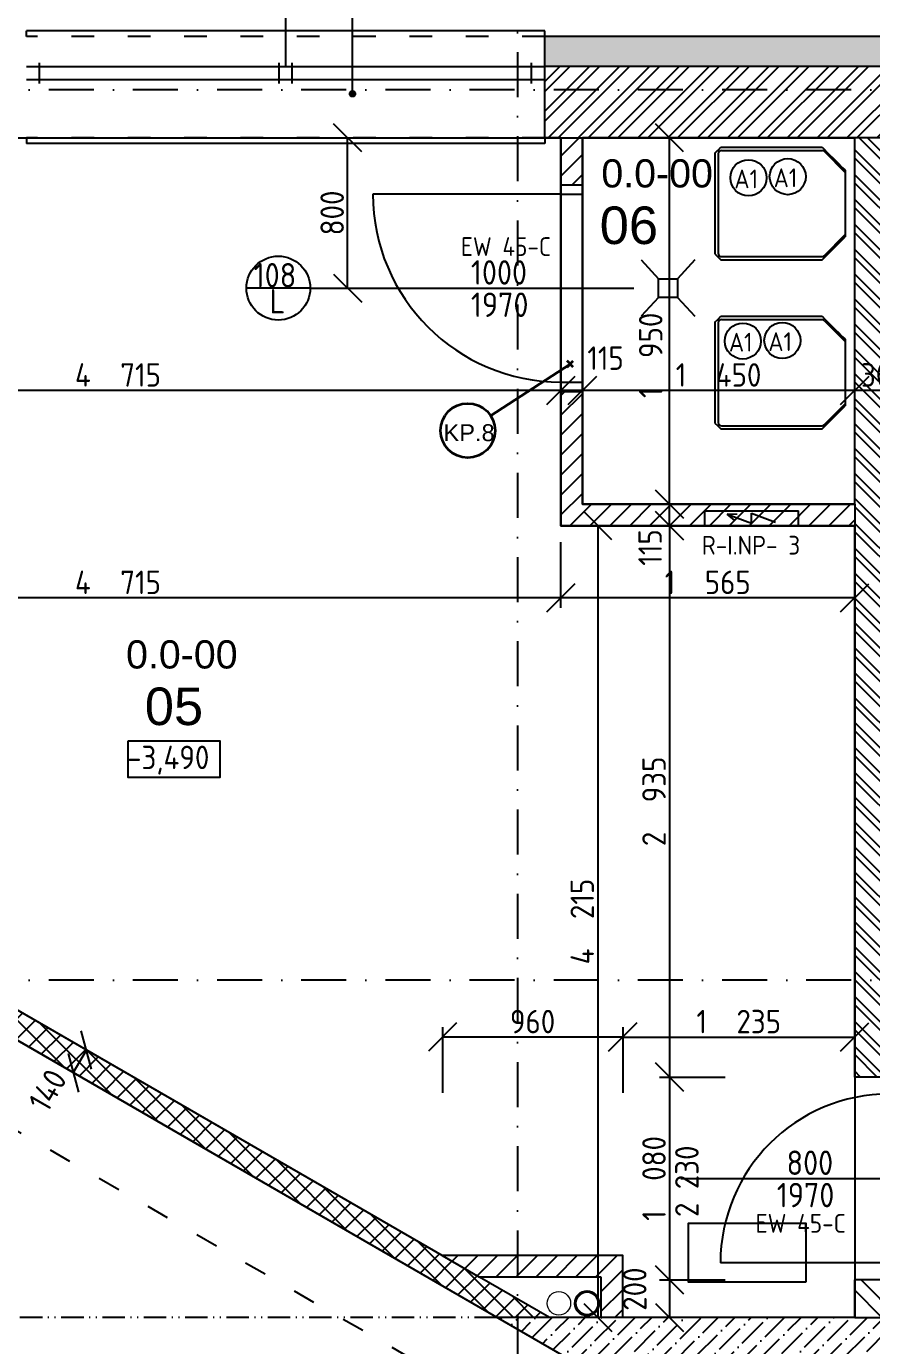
# Model space of a CAD drawing. Extents: x 4511820 to 5180432, y -1526536 to -944957.
# Drawn here: x 5098182 to 5102682, y -1379368 to -1372345 of the extents above; entities that cross this region are included whole.
import ezdxf

# ---------------------------------------------------------------- set-up
doc = ezdxf.new("R2010")
doc.units = 0
doc.header["$MEASUREMENT"] = 0
for name, pattern in [('ACAD_ISO03W100', [30, 12, -18]), ('ACAD_ISO12W100', [22, 12, -3, 0.5, -3, 0.5, -3]), ('BODKOCIARKOVANA_3', [5.6, 3, -1.3, 0, -1.3])]:
    doc.linetypes.add(name, pattern=pattern)
doc.layers.get('0').update_dxf_attribs({"linetype": 'CONTINUOUS'})
doc.layers.get('Defpoints').update_dxf_attribs({"color": 61, "linetype": 'CONTINUOUS'})
for name, color, linetype in [('DVERE', 45, 'CONTINUOUS'), ('KÓTY', 4, 'CONTINUOUS'), ('MÚRY', 1, 'CONTINUOUS'), ('OKNÁ', 143, 'CONTINUOUS'), ('osi', 253, 'CONTINUOUS'), ('Plochy', 41, 'CONTINUOUS'), ('POPIS', 7, 'CONTINUOUS'), ('POZEMOK', 7, 'CONTINUOUS'), ('TENKÁ', 7, 'CONTINUOUS'), ('tzb', 153, 'CONTINUOUS'), ('ZZ-chladenie', 133, 'CONTINUOUS'), ('ZZ-elektro', 221, 'CONTINUOUS'), ('ŠRAFY', 82, 'CONTINUOUS')]:
    doc.layers.add(name, color=color, linetype=linetype)
for name, color, linetype, lineweight in [('preklady', 74, 'CONTINUOUS', 35), ('zz-kanal-daždová', 136, 'CONTINUOUS', 40), ('zz-kanal-splaskova', 37, 'CONTINUOUS', 18)]:
    doc.layers.add(name, color=color, linetype=linetype, lineweight=lineweight)
doc.styles.add('ARIAL', font='arial.ttf')
doc.styles.add('STYLE1', font='isocp.shx')
doc.dimstyles.new('STANDARD-50', dxfattribs={"dimtxt": 125, "dimasz": 150, "dimexe": 10, "dimexo": 200, "dimgap": 20, "dimtad": 1, "dimdsep": 46, "dimlunit": 6, "dimtxsty": 'STYLE1', "dimblk1": 'OBLIQUE', "dimblk2": 'OBLIQUE', "dimsah": 1, "dimcen": 2.5, "dimse1": 1, "dimse2": 1, "dimadec": 0, "dimazin": 0, "dimtfac": 1, "dimtmove": 1, "dimatfit": 3, "dimldrblk": 'OBLIQUE', "dimfxl": 1, "dimtolj": 1, "dimtzin": 0, "dimarcsym": 0})
pattern_1 = [(45, (584112, 0), (-53.0330086, 53.0330086), [])]

# ---------------------------------------------------------------- blocks, each defined once
blk = doc.blocks.new('_OBLIQUE')
at = {"color": 0, "linetype": 'ByBlock'}
blk.add_line((-0.5, -0.5), (0.5, 0.5), dxfattribs=at)
blk = doc.blocks.new('*D13323')
at = {"layer": 'Defpoints', "color": 0}
for p in [(5102592.5, -1369538.4), (5102592.5, -1372588), (5102892.5, -1372588)]:
    blk.add_point(p, dxfattribs=at)
at = {"layer": 'KÓTY', "color": 0, "lineweight": -2}
blk.add_line((5102892.5, -1369538.4), (5102592.5, -1369538.4), dxfattribs=at)
at = {"layer": 'KÓTY', "color": 0, "linetype": 'ByBlock', "lineweight": -2, "xscale": 150, "yscale": 150, "zscale": 150, "rotation": 180}
blk.add_blockref('_OBLIQUE', (5102592.5, -1369538.4), dxfattribs=at)
at = {"layer": 'KÓTY', "color": 0, "linetype": 'ByBlock', "lineweight": -2, "xscale": 150, "yscale": 150, "zscale": 150}
blk.add_blockref('_OBLIQUE', (5102892.5, -1369538.4), dxfattribs=at)
at = {"layer": 'KÓTY', "color": 0, "insert": (5102742.5, -1369455.9), "char_height": 125, "attachment_point": 5, "style": 'STYLE1'}
blk.add_mtext('\\A1;300', dxfattribs=at)
blk = doc.blocks.new('*D13324')
at = {"layer": 'Defpoints', "color": 0}
for p in [(5096312.5, -1369538.4), (5096312.5, -1372232.1), (5102592.5, -1372588)]:
    blk.add_point(p, dxfattribs=at)
at = {"layer": 'KÓTY', "color": 0, "lineweight": -2}
blk.add_line((5102592.5, -1369538.4), (5096312.5, -1369538.4), dxfattribs=at)
at = {"layer": 'KÓTY', "color": 0, "linetype": 'ByBlock', "lineweight": -2, "xscale": 150, "yscale": 150, "zscale": 150, "rotation": 180}
blk.add_blockref('_OBLIQUE', (5096312.5, -1369538.4), dxfattribs=at)
at = {"layer": 'KÓTY', "color": 0, "linetype": 'ByBlock', "lineweight": -2, "xscale": 150, "yscale": 150, "zscale": 150}
blk.add_blockref('_OBLIQUE', (5102592.5, -1369538.4), dxfattribs=at)
at = {"layer": 'KÓTY', "color": 0, "insert": (5099452.5, -1369455.8), "char_height": 125, "attachment_point": 5, "style": 'STYLE1'}
blk.add_mtext('\\A1;6ﾠ280', dxfattribs=at)
blk = doc.blocks.new('*D13356')
at = {"layer": 'Defpoints', "color": 0}
for p in [(5107192.5, -1370938.4), (5100942.5, -1372558), (5107192.5, -1372558)]:
    blk.add_point(p, dxfattribs=at)
at = {"layer": 'KÓTY', "color": 0, "lineweight": -2}
blk.add_line((5100942.5, -1370938.4), (5107192.5, -1370938.4), dxfattribs=at)
at = {"layer": 'KÓTY', "color": 0, "linetype": 'ByBlock', "lineweight": -2, "xscale": 150, "yscale": 150, "zscale": 150, "rotation": 180}
blk.add_blockref('_OBLIQUE', (5100942.5, -1370938.4), dxfattribs=at)
at = {"layer": 'KÓTY', "color": 0, "linetype": 'ByBlock', "lineweight": -2, "xscale": 150, "yscale": 150, "zscale": 150}
blk.add_blockref('_OBLIQUE', (5107192.5, -1370938.4), dxfattribs=at)
at = {"layer": 'KÓTY', "color": 0, "insert": (5104067.5, -1370855.8), "char_height": 125, "attachment_point": 5, "style": 'STYLE1'}
blk.add_mtext('\\A1;6ﾠ250', dxfattribs=at)
blk = doc.blocks.new('*D13357')
at = {"layer": 'Defpoints', "color": 0}
for p in [(5100942.5, -1370938.4), (5098182.5, -1372558), (5100942.5, -1372558)]:
    blk.add_point(p, dxfattribs=at)
at = {"layer": 'KÓTY', "color": 0, "lineweight": -2}
blk.add_line((5098182.5, -1370938.4), (5100942.5, -1370938.4), dxfattribs=at)
at = {"layer": 'KÓTY', "color": 0, "linetype": 'ByBlock', "lineweight": -2, "xscale": 150, "yscale": 150, "zscale": 150, "rotation": 180}
blk.add_blockref('_OBLIQUE', (5098182.5, -1370938.4), dxfattribs=at)
at = {"layer": 'KÓTY', "color": 0, "linetype": 'ByBlock', "lineweight": -2, "xscale": 150, "yscale": 150, "zscale": 150}
blk.add_blockref('_OBLIQUE', (5100942.5, -1370938.4), dxfattribs=at)
at = {"layer": 'KÓTY', "color": 0, "insert": (5099562.5, -1370855.8), "char_height": 125, "attachment_point": 5, "style": 'STYLE1'}
blk.add_mtext('\\A1;2ﾠ760', dxfattribs=at)
blk = doc.blocks.new('*D13358')
at = {"layer": 'Defpoints', "color": 0}
for p in [(5098182.5, -1370938.4), (5095932.5, -1372558), (5098182.5, -1372558)]:
    blk.add_point(p, dxfattribs=at)
at = {"layer": 'KÓTY', "color": 0, "lineweight": -2}
blk.add_line((5095932.5, -1370938.4), (5098182.5, -1370938.4), dxfattribs=at)
at = {"layer": 'KÓTY', "color": 0, "linetype": 'ByBlock', "lineweight": -2, "xscale": 150, "yscale": 150, "zscale": 150, "rotation": 180}
blk.add_blockref('_OBLIQUE', (5095932.5, -1370938.4), dxfattribs=at)
at = {"layer": 'KÓTY', "color": 0, "linetype": 'ByBlock', "lineweight": -2, "xscale": 150, "yscale": 150, "zscale": 150}
blk.add_blockref('_OBLIQUE', (5098182.5, -1370938.4), dxfattribs=at)
at = {"layer": 'KÓTY', "color": 0, "insert": (5097057.5, -1370855.8), "char_height": 125, "attachment_point": 5, "style": 'STYLE1'}
blk.add_mtext('\\A1;2ﾠ250', dxfattribs=at)
blk = doc.blocks.new('*D13361')
at = {"layer": 'Defpoints', "color": 0}
for p in [(5122762.5, -1370588.4), (5122762.5, -1372398), (5095932.5, -1372558)]:
    blk.add_point(p, dxfattribs=at)
at = {"layer": 'KÓTY', "color": 0, "lineweight": -2}
blk.add_line((5095932.5, -1370588.4), (5122762.5, -1370588.4), dxfattribs=at)
at = {"layer": 'KÓTY', "color": 0, "linetype": 'ByBlock', "lineweight": -2, "xscale": 150, "yscale": 150, "zscale": 150, "rotation": 180}
blk.add_blockref('_OBLIQUE', (5095932.5, -1370588.4), dxfattribs=at)
at = {"layer": 'KÓTY', "color": 0, "linetype": 'ByBlock', "lineweight": -2, "xscale": 150, "yscale": 150, "zscale": 150}
blk.add_blockref('_OBLIQUE', (5122762.5, -1370588.4), dxfattribs=at)
at = {"layer": 'KÓTY', "color": 0, "insert": (5109347.5, -1370505.8), "char_height": 125, "attachment_point": 5, "style": 'STYLE1'}
blk.add_mtext('\\A1;26ﾠ830', dxfattribs=at)
blk = doc.blocks.new('*D21512')
at = {"layer": 'Defpoints', "color": 0}
for p in [(5102592.5, -1374282.9), (5102592.5, -1374282.9), (5102892.5, -1374282.9)]:
    blk.add_point(p, dxfattribs=at)
at = {"layer": 'KÓTY', "color": 0, "lineweight": -2}
blk.add_line((5102892.5, -1374282.9), (5102592.5, -1374282.9), dxfattribs=at)
at = {"layer": 'KÓTY', "color": 0, "linetype": 'ByBlock', "lineweight": -2, "xscale": 150, "yscale": 150, "zscale": 150, "rotation": 180}
blk.add_blockref('_OBLIQUE', (5102592.5, -1374282.9), dxfattribs=at)
at = {"layer": 'KÓTY', "color": 0, "linetype": 'ByBlock', "lineweight": -2, "xscale": 150, "yscale": 150, "zscale": 150}
blk.add_blockref('_OBLIQUE', (5102892.5, -1374282.9), dxfattribs=at)
at = {"layer": 'KÓTY', "color": 0, "insert": (5102742.5, -1374200.4), "char_height": 125, "attachment_point": 5, "style": 'STYLE1'}
blk.add_mtext('\\A1;300', dxfattribs=at)
blk = doc.blocks.new('*D21513')
at = {"layer": 'Defpoints', "color": 0}
for p in [(5101142.5, -1374282.9), (5101142.5, -1374282.9), (5102592.5, -1374282.9)]:
    blk.add_point(p, dxfattribs=at)
at = {"layer": 'KÓTY', "color": 0, "lineweight": -2}
blk.add_line((5102592.5, -1374282.9), (5101142.5, -1374282.9), dxfattribs=at)
at = {"layer": 'KÓTY', "color": 0, "linetype": 'ByBlock', "lineweight": -2, "xscale": 150, "yscale": 150, "zscale": 150, "rotation": 180}
blk.add_blockref('_OBLIQUE', (5101142.5, -1374282.9), dxfattribs=at)
at = {"layer": 'KÓTY', "color": 0, "linetype": 'ByBlock', "lineweight": -2, "xscale": 150, "yscale": 150, "zscale": 150}
blk.add_blockref('_OBLIQUE', (5102592.5, -1374282.9), dxfattribs=at)
at = {"layer": 'KÓTY', "color": 0, "insert": (5101867.5, -1374200.3), "char_height": 125, "attachment_point": 5, "style": 'STYLE1'}
blk.add_mtext('\\A1;1ﾠ450', dxfattribs=at)
blk = doc.blocks.new('*D21514')
at = {"layer": 'Defpoints', "color": 0}
for p in [(5101027.5, -1374282.9), (5101027.5, -1374282.9), (5101142.5, -1374282.9)]:
    blk.add_point(p, dxfattribs=at)
at = {"layer": 'KÓTY', "color": 0, "lineweight": -2}
blk.add_line((5101142.5, -1374282.9), (5101027.5, -1374282.9), dxfattribs=at)
at = {"layer": 'KÓTY', "color": 0, "linetype": 'ByBlock', "lineweight": -2, "xscale": 150, "yscale": 150, "zscale": 150, "rotation": 180}
blk.add_blockref('_OBLIQUE', (5101027.5, -1374282.9), dxfattribs=at)
at = {"layer": 'KÓTY', "color": 0, "linetype": 'ByBlock', "lineweight": -2, "xscale": 150, "yscale": 150, "zscale": 150}
blk.add_blockref('_OBLIQUE', (5101142.5, -1374282.9), dxfattribs=at)
at = {"layer": 'KÓTY', "color": 0, "insert": (5101266, -1374111), "char_height": 125, "attachment_point": 5, "style": 'STYLE1'}
blk.add_mtext('\\A1;115', dxfattribs=at)
blk = doc.blocks.new('*D21515')
at = {"layer": 'Defpoints', "color": 0}
for p in [(5096312.5, -1374282.9), (5096312.5, -1374282.9), (5101027.5, -1374282.9)]:
    blk.add_point(p, dxfattribs=at)
at = {"layer": 'KÓTY', "color": 0, "lineweight": -2}
blk.add_line((5101027.5, -1374282.9), (5096312.5, -1374282.9), dxfattribs=at)
at = {"layer": 'KÓTY', "color": 0, "linetype": 'ByBlock', "lineweight": -2, "xscale": 150, "yscale": 150, "zscale": 150, "rotation": 180}
blk.add_blockref('_OBLIQUE', (5096312.5, -1374282.9), dxfattribs=at)
at = {"layer": 'KÓTY', "color": 0, "linetype": 'ByBlock', "lineweight": -2, "xscale": 150, "yscale": 150, "zscale": 150}
blk.add_blockref('_OBLIQUE', (5101027.5, -1374282.9), dxfattribs=at)
at = {"layer": 'KÓTY', "color": 0, "insert": (5098670, -1374200.3), "char_height": 125, "attachment_point": 5, "style": 'STYLE1'}
blk.add_mtext('\\A1;4ﾠ715', dxfattribs=at)
blk = doc.blocks.new('*D21525')
at = {"layer": 'Defpoints', "color": 0}
for p in [(5102592.5, -1377938), (5101606.5, -1379018), (5102592.5, -1379018)]:
    blk.add_point(p, dxfattribs=at)
at = {"layer": 'KÓTY', "color": 0, "lineweight": -2}
blk.add_line((5101606.5, -1377938), (5101606.5, -1379018), dxfattribs=at)
at = {"layer": 'KÓTY', "color": 0, "linetype": 'ByBlock', "lineweight": -2, "xscale": 150, "yscale": 150, "zscale": 150}
for p, rotation in [((5101606.5, -1377938), 90), ((5101606.5, -1379018), 270)]:
    blk.add_blockref('_OBLIQUE', p, dxfattribs=dict(at, rotation=rotation))
at = {"layer": 'KÓTY', "color": 0, "insert": (5101524, -1378478), "char_height": 125, "attachment_point": 5, "rotation": 90, "style": 'STYLE1'}
blk.add_mtext('\\A1;1ﾠ080', dxfattribs=at)
blk = doc.blocks.new('*D21526')
at = {"layer": 'Defpoints', "color": 0}
for p in [(5101606.5, -1379018), (5101606.5, -1379218), (5101606.5, -1379218)]:
    blk.add_point(p, dxfattribs=at)
at = {"layer": 'KÓTY', "color": 0, "lineweight": -2}
blk.add_line((5101606.5, -1379018), (5101606.5, -1379218), dxfattribs=at)
at = {"layer": 'KÓTY', "color": 0, "linetype": 'ByBlock', "lineweight": -2, "xscale": 150, "yscale": 150, "zscale": 150}
for p, rotation in [((5101606.5, -1379018), 90), ((5101606.5, -1379218), 270)]:
    blk.add_blockref('_OBLIQUE', p, dxfattribs=dict(at, rotation=rotation))
at = {"layer": 'KÓTY', "color": 0, "insert": (5101421.5, -1379067.3), "char_height": 125, "attachment_point": 5, "rotation": 90, "style": 'STYLE1'}
blk.add_mtext('\\A1;200', dxfattribs=at)
blk = doc.blocks.new('*D21527')
at = {"layer": 'Defpoints', "color": 0}
for p in [(5102592.5, -1375003), (5101606.5, -1377938), (5102592.5, -1377938)]:
    blk.add_point(p, dxfattribs=at)
at = {"layer": 'KÓTY', "color": 0, "lineweight": -2}
blk.add_line((5101606.5, -1375003), (5101606.5, -1377938), dxfattribs=at)
at = {"layer": 'KÓTY', "color": 0, "linetype": 'ByBlock', "lineweight": -2, "xscale": 150, "yscale": 150, "zscale": 150}
for p, rotation in [((5101606.5, -1375003), 90), ((5101606.5, -1377938), 270)]:
    blk.add_blockref('_OBLIQUE', p, dxfattribs=dict(at, rotation=rotation))
at = {"layer": 'KÓTY', "color": 0, "insert": (5101524, -1376470.5), "char_height": 125, "attachment_point": 5, "rotation": 90, "style": 'STYLE1'}
blk.add_mtext('\\A1;2ﾠ935', dxfattribs=at)
blk = doc.blocks.new('*D21528')
at = {"layer": 'Defpoints', "color": 0}
for p in [(5101606.5, -1374888), (5101606.5, -1374888), (5101606.5, -1375003)]:
    blk.add_point(p, dxfattribs=at)
at = {"layer": 'KÓTY', "color": 0, "lineweight": -2}
blk.add_line((5101606.5, -1375003), (5101606.5, -1374888), dxfattribs=at)
at = {"layer": 'KÓTY', "color": 0, "linetype": 'ByBlock', "lineweight": -2, "xscale": 150, "yscale": 150, "zscale": 150}
for p, rotation in [((5101606.5, -1374888), 90), ((5101606.5, -1375003), 270)]:
    blk.add_blockref('_OBLIQUE', p, dxfattribs=dict(at, rotation=rotation))
at = {"layer": 'KÓTY', "color": 0, "insert": (5101503, -1375119), "char_height": 125, "attachment_point": 5, "rotation": 90, "style": 'STYLE1'}
blk.add_mtext('\\A1;115', dxfattribs=at)
blk = doc.blocks.new('*D21529')
at = {"layer": 'Defpoints', "color": 0}
for p in [(5101142.5, -1372938), (5101606.5, -1372938), (5101142.5, -1374888)]:
    blk.add_point(p, dxfattribs=at)
at = {"layer": 'KÓTY', "color": 0, "lineweight": -2}
blk.add_line((5101606.5, -1374888), (5101606.5, -1372938), dxfattribs=at)
at = {"layer": 'KÓTY', "color": 0, "linetype": 'ByBlock', "lineweight": -2, "xscale": 150, "yscale": 150, "zscale": 150}
for p, rotation in [((5101606.5, -1372938), 90), ((5101606.5, -1374888), 270)]:
    blk.add_blockref('_OBLIQUE', p, dxfattribs=dict(at, rotation=rotation))
at = {"layer": 'KÓTY', "color": 0, "insert": (5101506.5, -1374096), "char_height": 125, "attachment_point": 5, "rotation": 90, "style": 'STYLE1'}
blk.add_mtext('\\A1;1ﾠ950', dxfattribs=at)
blk = doc.blocks.new('*D21540')
at = {"layer": 'Defpoints', "color": 0}
for p in [(5101027.5, -1375003), (5102592.5, -1375003), (5101027.5, -1375387)]:
    blk.add_point(p, dxfattribs=at)
at = {"layer": 'KÓTY', "color": 0, "lineweight": -2}
blk.add_line((5102592.5, -1375387), (5101027.5, -1375387), dxfattribs=at)
at = {"layer": 'KÓTY', "color": 0, "linetype": 'ByBlock', "lineweight": -2, "xscale": 150, "yscale": 150, "zscale": 150, "rotation": 180}
blk.add_blockref('_OBLIQUE', (5101027.5, -1375387), dxfattribs=at)
at = {"layer": 'KÓTY', "color": 0, "linetype": 'ByBlock', "lineweight": -2, "xscale": 150, "yscale": 150, "zscale": 150}
blk.add_blockref('_OBLIQUE', (5102592.5, -1375387), dxfattribs=at)
at = {"layer": 'KÓTY', "color": 0, "insert": (5101810, -1375304.5), "char_height": 125, "attachment_point": 5, "style": 'STYLE1'}
blk.add_mtext('\\A1;1ﾠ565', dxfattribs=at)
blk = doc.blocks.new('*D21541')
at = {"layer": 'Defpoints', "color": 0}
for p in [(5096312.5, -1374734.3), (5101027.5, -1375004), (5096312.5, -1375387)]:
    blk.add_point(p, dxfattribs=at)
at = {"layer": 'KÓTY', "color": 0, "lineweight": -2}
blk.add_line((5101027.5, -1375387), (5096312.5, -1375387), dxfattribs=at)
at = {"layer": 'KÓTY', "color": 0, "linetype": 'ByBlock', "lineweight": -2, "xscale": 150, "yscale": 150, "zscale": 150, "rotation": 180}
blk.add_blockref('_OBLIQUE', (5096312.5, -1375387), dxfattribs=at)
at = {"layer": 'KÓTY', "color": 0, "linetype": 'ByBlock', "lineweight": -2, "xscale": 150, "yscale": 150, "zscale": 150}
blk.add_blockref('_OBLIQUE', (5101027.5, -1375387), dxfattribs=at)
at = {"layer": 'KÓTY', "color": 0, "insert": (5098670, -1375304.5), "char_height": 125, "attachment_point": 5, "style": 'STYLE1'}
blk.add_mtext('\\A1;4ﾠ715', dxfattribs=at)
blk = doc.blocks.new('*D21545')
at = {"layer": 'Defpoints', "color": 0}
for p in [(5101027.5, -1375003), (5100827.5, -1379218), (5101224.5, -1379218)]:
    blk.add_point(p, dxfattribs=at)
at = {"layer": 'KÓTY', "color": 0, "lineweight": -2}
blk.add_line((5101224.5, -1375003), (5101224.5, -1379218), dxfattribs=at)
at = {"layer": 'KÓTY', "color": 0, "linetype": 'ByBlock', "lineweight": -2, "xscale": 150, "yscale": 150, "zscale": 150}
for p, rotation in [((5101224.5, -1375003), 90), ((5101224.5, -1379218), 270)]:
    blk.add_blockref('_OBLIQUE', p, dxfattribs=dict(at, rotation=rotation))
at = {"layer": 'KÓTY', "color": 0, "insert": (5101142, -1377110.5), "char_height": 125, "attachment_point": 5, "rotation": 90, "style": 'STYLE1'}
blk.add_mtext('\\A1;4ﾠ215', dxfattribs=at)
blk = doc.blocks.new('*D21588')
at = {"layer": 'Defpoints', "color": 0}
for p in [(5098502.3, -1377794.7), (5098764.8, -1377946.3), (5098694.8, -1378067.6)]:
    blk.add_point(p, dxfattribs=at)
at = {"layer": 'KÓTY', "color": 0, "lineweight": -2}
blk.add_line((5098432.3, -1377916), (5098502.3, -1377794.7), dxfattribs=at)
at = {"layer": 'KÓTY', "color": 0, "linetype": 'ByBlock', "lineweight": -2, "xscale": 150, "yscale": 150, "zscale": 150}
for p, rotation in [((5098502.3, -1377794.7), 59.99999999998522), ((5098432.3, -1377916), 239.9999999999852)]:
    blk.add_blockref('_OBLIQUE', p, dxfattribs=dict(at, rotation=rotation))
at = {"layer": 'KÓTY', "color": 0, "insert": (5098295.6, -1378008.8), "char_height": 125, "attachment_point": 5, "rotation": 60, "style": 'STYLE1'}
blk.add_mtext('\\A1;140', dxfattribs=at)
blk = doc.blocks.new('*D21589')
at = {"layer": 'Defpoints', "color": 0}
for p in [(5102592.5, -1377725.5), (5101357.5, -1378888), (5102592.5, -1378888)]:
    blk.add_point(p, dxfattribs=at)
at = {"layer": 'KÓTY', "color": 0, "lineweight": -2}
blk.add_line((5101357.5, -1377725.5), (5102592.5, -1377725.5), dxfattribs=at)
at = {"layer": 'KÓTY', "color": 0, "linetype": 'ByBlock', "lineweight": -2, "xscale": 150, "yscale": 150, "zscale": 150, "rotation": 180}
blk.add_blockref('_OBLIQUE', (5101357.5, -1377725.5), dxfattribs=at)
at = {"layer": 'KÓTY', "color": 0, "linetype": 'ByBlock', "lineweight": -2, "xscale": 150, "yscale": 150, "zscale": 150}
blk.add_blockref('_OBLIQUE', (5102592.5, -1377725.5), dxfattribs=at)
at = {"layer": 'KÓTY', "color": 0, "insert": (5101975, -1377643), "char_height": 125, "attachment_point": 5, "style": 'STYLE1'}
blk.add_mtext('\\A1;1ﾠ235', dxfattribs=at)
blk = doc.blocks.new('*D21590')
at = {"layer": 'Defpoints', "color": 0}
for p in [(5100397.5, -1377725.5), (5100397.5, -1378888), (5101357.5, -1378888)]:
    blk.add_point(p, dxfattribs=at)
at = {"layer": 'KÓTY', "color": 0, "lineweight": -2}
blk.add_line((5101357.5, -1377725.5), (5100397.5, -1377725.5), dxfattribs=at)
at = {"layer": 'KÓTY', "color": 0, "linetype": 'ByBlock', "lineweight": -2, "xscale": 150, "yscale": 150, "zscale": 150, "rotation": 180}
blk.add_blockref('_OBLIQUE', (5100397.5, -1377725.5), dxfattribs=at)
at = {"layer": 'KÓTY', "color": 0, "linetype": 'ByBlock', "lineweight": -2, "xscale": 150, "yscale": 150, "zscale": 150}
blk.add_blockref('_OBLIQUE', (5101357.5, -1377725.5), dxfattribs=at)
at = {"layer": 'KÓTY', "color": 0, "insert": (5100877.5, -1377643), "char_height": 125, "attachment_point": 5, "style": 'STYLE1'}
blk.add_mtext('\\A1;960', dxfattribs=at)
blk = doc.blocks.new('*D46162')
at = {"layer": 'Defpoints', "color": 0}
for p in [(5099693.8, -1372938), (5099893, -1372938), (5099693.8, -1373738)]:
    blk.add_point(p, dxfattribs=at)
at = {"layer": 'KÓTY', "color": 0, "lineweight": -2}
blk.add_line((5099893, -1373738), (5099893, -1372938), dxfattribs=at)
at = {"layer": 'KÓTY', "color": 0, "linetype": 'ByBlock', "lineweight": -2, "xscale": 150, "yscale": 150, "zscale": 150}
for p, rotation in [((5099893, -1372938), 90), ((5099893, -1373738), 270)]:
    blk.add_blockref('_OBLIQUE', p, dxfattribs=dict(at, rotation=rotation))
at = {"layer": 'KÓTY', "color": 0, "insert": (5099810.5, -1373338), "char_height": 125, "attachment_point": 5, "rotation": 90, "style": 'STYLE1'}
blk.add_mtext('\\A1;800', dxfattribs=at)

msp = doc.modelspace()

# ---------------------------------------------------------------- hatches: boundary and pattern name
at = {"layer": 'TENKÁ'}
h = msp.add_hatch(color=256, dxfattribs=at)
h.dxf.hatch_style = 1
h.paths.add_polyline_path([(5099918.766, -1372688.722, 2.41421356), (5099933.766, -1372703.722, 0.41421356)])
at = {"layer": 'ŠRAFY'}
h = msp.add_hatch(dxfattribs=at)
h.set_pattern_fill('HEX', color=256, scale=200)
h.set_pattern_definition([(0, (9e-09, -175781), (0, 43.3012702), [25, -50]), (120, (9e-09, -175781), (-37.5, -21.6506351), [25, -50]), (60, (25, -175781), (-37.5, 21.6506351), [25, -50])])
h.paths.add_polyline_path([(5107352.5, -1372398.048), (5100942.5, -1372398.048), (5100942.5, -1372558.048), (5107192.5, -1372558.048), (5107192.5, -1372938.048), (5107192.5, -1373498.048), (5107352.5, -1373498.048), (5107352.5, -1373478.048)])
h = msp.add_hatch(dxfattribs=at)
h.set_pattern_fill('ANSI32', color=256, scale=300)
h.paths.add_polyline_path([(5101142.5, -1372938.048), (5101442.5, -1372938.048), (5102592.5, -1372938.048), (5102892.5, -1372938.048), (5105192.5, -1372938.048), (5105392.5, -1372938.048), (5106992.5, -1372938.048), (5107192.5, -1372938.048), (5107192.5, -1372558.048), (5100942.5, -1372558.048), (5100942.5, -1372628.048), (5100942.5, -1372938.048), (5101027.5, -1372938.048)])
at = {"layer": 'ŠRAFY', "ltscale": 0.25}
h = msp.add_hatch(dxfattribs=at)
h.set_pattern_fill('ANSI31', color=256, scale=600, style=0)
h.set_pattern_definition(pattern_1)
h.paths.add_polyline_path([(5101027.5, -1373188.048), (5101142.5, -1373188.048), (5101142.5, -1372938.048), (5101027.5, -1372938.048)])
at = {"layer": 'ŠRAFY'}
h = msp.add_hatch(dxfattribs=at)
h.set_pattern_fill('ANSI32', color=256, scale=250, angle=90)
h.paths.add_polyline_path([(5102892.5, -1375438.048), (5102892.5, -1375158.048), (5102892.5, -1374878.048), (5102892.5, -1374598.048), (5102892.5, -1374318.048), (5102892.5, -1374038.048), (5102892.5, -1372938.048), (5102592.5, -1372938.048), (5102592.5, -1377938.048), (5102777.5, -1377938.048), (5102777.5, -1377978.048), (5102892.5, -1377978.048), (5102892.5, -1377848.048), (5105847.5, -1377848.048), (5105927.5, -1377848.048), (5106327.5, -1377848.048), (5106407.5, -1377848.048), (5107282.5, -1377848.048), (5107282.5, -1377648.048), (5109157.5, -1377648.048), (5109157.5, -1377348.048), (5107062.5, -1377348.048), (5106992.5, -1377348.048), (5106982.5, -1377348.048), (5106982.5, -1377548.048), (5102892.5, -1377548.048), (5102892.5, -1376278.048), (5102892.5, -1376163.048), (5102892.5, -1375998.048), (5102892.5, -1375718.048), (5102892.5, -1375563.048)])
at = {"layer": 'ŠRAFY', "ltscale": 0.25}
h = msp.add_hatch(dxfattribs=at)
h.set_pattern_fill('ANSI31', color=256, scale=600, style=0)
h.set_pattern_definition(pattern_1)
h.paths.add_polyline_path([(5101027.5, -1375003.048), (5102592.5, -1375003.048), (5102592.5, -1374888.048), (5101142.5, -1374888.048), (5101142.5, -1374288.048), (5101027.5, -1374288.048)])
h = msp.add_hatch(dxfattribs=at)
h.set_pattern_fill('ANSI37', color=256, scale=600, style=0)
h.set_pattern_definition([(45, (-2905453.58, 230700.66), (-53.0330086, 53.0330086), []), (135, (-2905453.58, 230700.66), (-53.0330086, -53.0330086), [])])
h.paths.add_polyline_path([(5096182.5, -1376558.048), (5096182.5, -1376617.085), (5100687.5, -1379218.048), (5100967.5, -1379218.048), (5100534.487, -1378968.048), (5100395.923, -1378888.048), (5096312.5, -1376530.483), (5096312.5, -1376558.048)])
h = msp.add_hatch(dxfattribs=at)
h.set_pattern_fill('ANSI31', color=256, scale=600, style=0)
h.set_pattern_definition(pattern_1)
h.paths.add_polyline_path([(5101357.5, -1378888.048), (5100395.923, -1378888.048), (5100595.109, -1379003.048), (5101242.5, -1379003.048), (5101242.5, -1379218.048), (5101357.5, -1379218.048)])
at = {"layer": 'ŠRAFY'}
h = msp.add_hatch(dxfattribs=at)
h.set_pattern_fill('ANSI32', color=256, scale=500, angle=90)
h.set_pattern_definition([(135, (584112, -251523.26), (-132.5825215, -132.5825215), []), (135, (584112, -251434.87), (-132.5825215, -132.5825215), [])])
h.paths.add_polyline_path([(5102892.5, -1378978.048), (5102777.5, -1378978.048), (5102777.5, -1379018.048), (5102592.5, -1379018.048), (5102592.5, -1379218.048), (5102892.5, -1379218.048)])
at = {"layer": 'ŠRAFY', "ltscale": 0.25}
h = msp.add_hatch(dxfattribs=at)
h.set_pattern_fill('ANSI36', color=256, scale=500)
h.set_pattern_definition([(45, (584112, -252049.5), (33.1456304, 121.533978), [156.25, -31.25, 0, -31.25])])
h.paths.add_polyline_path([(5101207.115, -1379518.048), (5102892.5, -1379518.048), (5102892.5, -1379218.048), (5102592.5, -1379218.048), (5101357.5, -1379218.048), (5101242.5, -1379218.048), (5100967.5, -1379218.048), (5100687.5, -1379218.048)])

# ---------------------------------------------------------------- linework, layer by layer
at = {"layer": 'DVERE'}
for p, q in [((5101027.5, -1373238.048), (5100027.5, -1373238.048)), ((5101027.5, -1374238.048), (5101027.5, -1373238.048)), ((5101142.5, -1374238.048), (5101142.5, -1373238.048)), ((5102777.5, -1378928.048), (5101877.5, -1378928.048))]:
    msp.add_line(p, q, dxfattribs=at)
at = {"layer": 'DVERE', "ltscale": 0.25}
for p, q in [((5099693.756, -1373738.048), (5099353.756, -1373738.048)), ((5099693.756, -1373738.048), (5101416.412, -1373738.048)), ((5101667.021, -1378478.048), (5103069.678, -1378478.048))]:
    msp.add_line(p, q, dxfattribs=at)
msp.add_circle((5099523.756, -1373738.048), 170, dxfattribs=at)
at = {"layer": 'DVERE'}
for centre, radius, start, end in [((5101027.5, -1373238.048), 1000, 180, 270), ((5102777.5, -1378928.048), 900, 90, 180)]:
    msp.add_arc(centre, radius, start, end, dxfattribs=at)
at = {"layer": 'KÓTY'}
msp.add_line((5101027.5, -1375440.403), (5101027.5, -1375090.403), dxfattribs=at)
at = {"layer": 'KÓTY', "ltscale": 0.25}
for p, q in [((5100397.5, -1377672.097), (5100397.5, -1378022.097)), ((5101357.5, -1377672.097), (5101357.5, -1378022.097))]:
    msp.add_line(p, q, dxfattribs=at)
at = {"layer": 'KÓTY', "ltscale": 25}
for p, q in [((5101553.097, -1377938.048), (5101903.097, -1377938.048)), ((5101553.097, -1379018.048), (5101903.097, -1379018.048))]:
    msp.add_line(p, q, dxfattribs=at)
at = {"layer": 'MÚRY'}
for p, q in [((5107352.5, -1372398.048), (5100942.5, -1372398.048)), ((5100942.5, -1372938.048), (5100942.5, -1372398.048)), ((5101027.5, -1372938.048), (5100942.5, -1372938.048)), ((5101027.5, -1373238.048), (5101027.5, -1372938.048)), ((5101142.5, -1372938.048), (5102592.5, -1372938.048)), ((5101142.5, -1373238.048), (5101142.5, -1372938.048)), ((5102592.5, -1372938.048), (5101442.5, -1372938.048)), ((5102592.5, -1374888.048), (5102592.5, -1372938.048)), ((5102592.5, -1374888.048), (5102592.5, -1372938.048)), ((5101027.5, -1373238.048), (5101142.5, -1373238.048)), ((5101027.5, -1375003.048), (5101027.5, -1374038.048)), ((5101142.5, -1374888.048), (5101142.5, -1374038.048)), ((5101027.5, -1374238.048), (5101142.5, -1374238.048)), ((5102592.5, -1374888.048), (5101142.5, -1374888.048)), ((5102592.5, -1375003.048), (5101027.5, -1375003.048)), ((5102592.5, -1377938.048), (5102592.5, -1375003.048)), ((5100395.923, -1378888.048), (5096312.5, -1376530.483)), ((5101207.115, -1379518.048), (5096182.5, -1376617.085)), ((5102777.5, -1377938.048), (5102592.5, -1377938.048)), ((5101357.5, -1378888.048), (5100395.923, -1378888.048)), ((5101357.5, -1379218.048), (5101357.5, -1378888.048)), ((5100967.5, -1379218.048), (5100595.109, -1379003.048)), ((5101242.5, -1379003.048), (5100595.109, -1379003.048)), ((5101242.5, -1379218.048), (5101242.5, -1379003.048)), ((5102592.5, -1379218.048), (5102592.5, -1379018.048)), ((5102777.5, -1379018.048), (5102592.5, -1379018.048)), ((5101242.5, -1379218.048), (5100967.5, -1379218.048)), ((5102592.5, -1379218.048), (5101357.5, -1379218.048))]:
    msp.add_line(p, q, dxfattribs=at)
at = {"layer": 'OKNÁ', "ltscale": 0.25}
for p, q in [((5099562.5, -1371944.195), (5099562.5, -1372558.048)), ((5098182.5, -1372558.048), (5100942.5, -1372558.048)), ((5098252.5, -1372648.048), (5098252.5, -1372538.048)), ((5098252.5, -1372648.048), (5098252.5, -1372538.048)), ((5099527.5, -1372648.048), (5099527.5, -1372538.048)), ((5099527.5, -1372648.048), (5099527.5, -1372538.048)), ((5099597.5, -1372648.048), (5099597.5, -1372538.048)), ((5099597.5, -1372648.048), (5099597.5, -1372538.048)), ((5100872.5, -1372648.048), (5100872.5, -1372538.048)), ((5100872.5, -1372648.048), (5100872.5, -1372538.048)), ((5098182.5, -1372628.048), (5100942.5, -1372628.048))]:
    msp.add_line(p, q, dxfattribs=at)
at = {"layer": 'osi', "linetype": 'BODKOCIARKOVANA_3', "ltscale": 80}
for p, q in [((5100797.5, -1371584.954), (5100797.5, -1401996.195)), ((5157242.5, -1372683.048), (5093572.5, -1372683.048)), ((5157242.5, -1377423.048), (5093572.5, -1377423.048))]:
    msp.add_line(p, q, dxfattribs=at)
at = {"layer": 'Plochy'}
for points in [[(5096312.5, -1376530.483), (5096312.5, -1372938.048), (5101027.5, -1372938.048), (5101027.5, -1375003.048), (5102592.5, -1375003.048), (5102592.5, -1379218.048), (5101357.5, -1379218.048), (5101357.5, -1378888.048), (5100395.923, -1378888.048)], [(5102592.5, -1372938.048), (5101142.5, -1372938.048), (5101142.5, -1374888.048), (5102592.5, -1374888.048)], [(5102332.5, -1379029.5), (5101707, -1379029.5), (5101707, -1378715.5), (5102332.5, -1378715.5)]]:
    msp.add_lwpolyline(points, close=True, dxfattribs=at)
msp.add_lwpolyline([(5109362.5, -1398948.048), (5109362.5, -1385088.048), (5109607.5, -1385088.048), (5109612.5, -1385988.048), (5111322.5, -1385988.048), (5111322.5, -1385778.419), (5109370.842, -1382398.048), (5109232.5, -1382398.048), (5109232.5, -1377648.048), (5107282.5, -1377648.048), (5107282.5, -1377848.048), (5106407.5, -1377848.048), (5106407.5, -1378148.048), (5104907.5, -1378148.048), (5104907.5, -1377848.048), (5102892.5, -1377848.048), (5102892.5, -1379518.048), (5101207.115, -1379518.048), (5096182.5, -1376617.085), (5096182.5, -1398648.048)], dxfattribs=at)
at = {"layer": 'POZEMOK', "linetype": 'ACAD_ISO03W100', "ltscale": 10}
msp.add_line((5101272.5, -1380038.253), (5096182.5, -1377099.54), dxfattribs=at)
msp.add_arc((5110372.5, -1386998.048), 9100, 90, 180, dxfattribs=at)
at = {"layer": 'preklady'}
for p, q in [((5101077.499, -1374142.499), (5100654.012, -1374417.564)), ((5101060.882, -1374159.116), (5101094.116, -1374125.882)), ((5101094.117, -1374159.117), (5101060.883, -1374125.883))]:
    msp.add_line(p, q, dxfattribs=at)
at = {"layer": 'preklady', "ltscale": 0.25}
msp.add_circle((5100532.412, -1374496.546), 145, dxfattribs=at)
at = {"layer": 'TENKÁ', "ltscale": 0.25}
for p, q in [((5099918.766, -1372703.722), (5099918.766, -1372201.319)), ((5100942.5, -1372368.048), (5098182.5, -1372368.048)), ((5098182.5, -1372398.048), (5098182.5, -1372368.048)), ((5100942.5, -1372398.048), (5100942.5, -1372368.048)), ((5098182.5, -1372938.048), (5098182.5, -1372968.048)), ((5100942.5, -1372968.048), (5098182.5, -1372968.048)), ((5100942.5, -1372938.048), (5100942.5, -1372968.048))]:
    msp.add_line(p, q, dxfattribs=at)
at = {"layer": 'TENKÁ', "linetype": 'ACAD_ISO03W100', "ltscale": 10}
for p, q in [((5100942.5, -1372398.048), (5098182.5, -1372398.048)), ((5100942.5, -1372938.048), (5098182.5, -1372938.048))]:
    msp.add_line(p, q, dxfattribs=at)
at = {"layer": 'TENKÁ'}
for p, q in [((5107192.5, -1372558.048), (5100942.5, -1372558.048)), ((5101027.5, -1372938.048), (5101142.5, -1372938.048)), ((5102892.5, -1372938.048), (5102592.5, -1372938.048)), ((5101027.5, -1373188.048), (5101142.5, -1373188.048)), ((5101027.5, -1374288.048), (5101142.5, -1374288.048)), ((5102592.5, -1374888.048), (5102592.5, -1375003.048)), ((5100395.923, -1378888.048), (5100595.109, -1379003.048)), ((5100967.5, -1379218.048), (5100687.5, -1379218.048)), ((5101357.5, -1379218.048), (5101242.5, -1379218.048)), ((5102592.5, -1379218.048), (5102892.5, -1379218.048))]:
    msp.add_line(p, q, dxfattribs=at)
at = {"layer": 'TENKÁ', "linetype": 'ACAD_ISO12W100', "ltscale": 10}
for p, q in [((5102592.5, -1377938.048), (5102592.5, -1379018.048)), ((5100687.5, -1379218.048), (5096182.5, -1379218.048))]:
    msp.add_line(p, q, dxfattribs=at)
at = {"layer": 'TENKÁ', "ltscale": 0.25}
msp.add_lwpolyline([(5098724.047, -1376148.849), (5099211.662, -1376148.849), (5099211.662, -1376344.248), (5098724.047, -1376344.248)], close=True, dxfattribs=at)
at = {"layer": 'TENKÁ'}
msp.add_circle((5099918.766, -1372703.722), 15, dxfattribs=at)
at = {"layer": 'tzb'}
for p, q in [((5101848.5, -1373019.713), (5101863.625, -1373004.587)), ((5101848.5, -1373019.713), (5101848.5, -1373556.384)), ((5101870.419, -1373011.381), (5101863.625, -1373004.587)), ((5101865.039, -1373003.173), (5101880.164, -1372988.048)), ((5101871.833, -1373009.967), (5101865.039, -1373003.173)), ((5101866, -1373023.048), (5101866, -1373553.048)), ((5101880.164, -1372988.048), (5102418.557, -1372988.048)), ((5101883.5, -1373005.548), (5102418.557, -1373005.548)), ((5102418.557, -1372988.048), (5102434.888, -1373004.379)), ((5102434.888, -1373004.379), (5102429.584, -1373009.682)), ((5102429.584, -1373009.682), (5102542.5, -1373122.598)), ((5102437.009, -1373006.5), (5102431.706, -1373011.804)), ((5102437.009, -1373006.5), (5102498.946, -1373068.437)), ((5102498.946, -1373068.437), (5102493.642, -1373073.74)), ((5102500.36, -1373069.851), (5102495.056, -1373075.155)), ((5102500.36, -1373069.851), (5102526.057, -1373095.549)), ((5102526.057, -1373095.549), (5102520.754, -1373100.852)), ((5102527.471, -1373096.963), (5102522.168, -1373102.266)), ((5102527.471, -1373096.963), (5102541.086, -1373110.577)), ((5102541.086, -1373110.577), (5102535.782, -1373115.881)), ((5102542.5, -1373111.992), (5102537.197, -1373117.295)), ((5102542.5, -1373111.992), (5102542.5, -1373464.105)), ((5102429.584, -1373566.414), (5102542.5, -1373453.498)), ((5102437.009, -1373569.596), (5102541.086, -1373465.519)), ((5102541.086, -1373465.519), (5102535.782, -1373460.216)), ((5102542.5, -1373464.105), (5102537.197, -1373458.802)), ((5101455.952, -1373588.048), (5101548.5, -1373688.048)), ((5101741.048, -1373588.048), (5101648.5, -1373688.048)), ((5101848.5, -1373556.384), (5101863.625, -1373571.509)), ((5101870.419, -1373564.715), (5101863.625, -1373571.509)), ((5101871.833, -1373566.13), (5101865.039, -1373572.923)), ((5101865.039, -1373572.923), (5101880.164, -1373588.048)), ((5101880.164, -1373588.048), (5102418.557, -1373588.048)), ((5101883.5, -1373570.548), (5102418.557, -1373570.548)), ((5102418.557, -1373588.048), (5102434.888, -1373571.717)), ((5102434.888, -1373571.717), (5102429.584, -1373566.414)), ((5102437.009, -1373569.596), (5102431.706, -1373564.293)), ((5101548.5, -1373788.048), (5101455.952, -1373888.048)), ((5101648.5, -1373788.048), (5101741.048, -1373888.048)), ((5101865.039, -1373903.173), (5101880.164, -1373888.048)), ((5101880.164, -1373888.048), (5102418.557, -1373888.048)), ((5102418.557, -1373888.048), (5102434.888, -1373904.379)), ((5101848.5, -1373919.713), (5101863.625, -1373904.587)), ((5101848.5, -1373919.713), (5101848.5, -1374456.384)), ((5101870.419, -1373911.381), (5101863.625, -1373904.587)), ((5101871.833, -1373909.967), (5101865.039, -1373903.173)), ((5101866, -1373923.048), (5101866, -1374453.048)), ((5101883.5, -1373905.548), (5102418.557, -1373905.548)), ((5102434.888, -1373904.379), (5102429.584, -1373909.682)), ((5102429.584, -1373909.682), (5102542.5, -1374022.598)), ((5102437.009, -1373906.5), (5102431.706, -1373911.804)), ((5102437.009, -1373906.5), (5102498.946, -1373968.437)), ((5102498.946, -1373968.437), (5102493.642, -1373973.74)), ((5102500.36, -1373969.851), (5102495.056, -1373975.155)), ((5102500.36, -1373969.851), (5102526.057, -1373995.549)), ((5102526.057, -1373995.549), (5102520.754, -1374000.852)), ((5102527.471, -1373996.963), (5102522.168, -1374002.266)), ((5102527.471, -1373996.963), (5102541.086, -1374010.577)), ((5102541.086, -1374010.577), (5102535.782, -1374015.881)), ((5102542.5, -1374011.992), (5102537.197, -1374017.295)), ((5102542.5, -1374011.992), (5102542.5, -1374364.105)), ((5102429.584, -1374466.414), (5102542.5, -1374353.498)), ((5102437.009, -1374469.596), (5102541.086, -1374365.519)), ((5102541.086, -1374365.519), (5102535.782, -1374360.216)), ((5102542.5, -1374364.105), (5102537.197, -1374358.802)), ((5101848.5, -1374456.384), (5101863.625, -1374471.509)), ((5101870.419, -1374464.715), (5101863.625, -1374471.509)), ((5101871.833, -1374466.13), (5101865.039, -1374472.923)), ((5101865.039, -1374472.923), (5101880.164, -1374488.048)), ((5101880.164, -1374488.048), (5102418.557, -1374488.048)), ((5101883.5, -1374470.548), (5102418.557, -1374470.548)), ((5102418.557, -1374488.048), (5102434.888, -1374471.717)), ((5102434.888, -1374471.717), (5102429.584, -1374466.414)), ((5102437.009, -1374469.596), (5102431.706, -1374464.293))]:
    msp.add_line(p, q, dxfattribs=at)
msp.add_lwpolyline([(5101648.5, -1373688.048), (5101648.5, -1373788.048), (5101548.5, -1373788.048), (5101548.5, -1373688.048)], close=True, dxfattribs=at)
for centre, radius, start, end in [((5101864.25, -1373003.798), 1.007, 231.6416245, 38.3583755), ((5101883.5, -1373023.048), 17.5, 90, 180), ((5102418.785, -1373021.714), 16.167, 48.0891099, 90.8092852), ((5102436.106, -1373005.282), 1.517, 143.4675905, 306.5324095), ((5102499.929, -1373068.868), 1.074, 156.3455689, 293.6544311), ((5102527.041, -1373095.979), 1.074, 156.3455689, 293.6544311), ((5102542.069, -1373111.008), 1.074, 156.3455689, 293.6544311), ((5102542.069, -1373465.088), 1.074, 66.3455689, 203.6544311), ((5101864.25, -1373572.298), 1.007, 321.6416245, 128.3583755), ((5101883.5, -1373553.048), 17.5, 180, 270), ((5102418.785, -1373554.383), 16.167, 269.1907148, 311.9108901), ((5102436.106, -1373570.815), 1.517, 53.4675905, 216.5324095), ((5101864.25, -1373903.798), 1.007, 231.6416245, 38.3583755), ((5101883.5, -1373923.048), 17.5, 90, 180), ((5102418.785, -1373921.714), 16.167, 48.0891099, 90.8092852), ((5102436.106, -1373905.282), 1.517, 143.4675905, 306.5324095), ((5102499.929, -1373968.868), 1.074, 156.3455689, 293.6544311), ((5102527.041, -1373995.979), 1.074, 156.3455689, 293.6544311), ((5102542.069, -1374011.008), 1.074, 156.3455689, 293.6544311), ((5102542.069, -1374365.088), 1.074, 66.3455689, 203.6544311), ((5101883.5, -1374453.048), 17.5, 180, 270), ((5101864.25, -1374472.298), 1.007, 321.6416245, 128.3583755), ((5102418.785, -1374454.383), 16.167, 269.1907148, 311.9108901), ((5102436.106, -1374470.815), 1.517, 53.4675905, 216.5324095)]:
    msp.add_arc(centre, radius, start, end, dxfattribs=at)
at = {"layer": 'ZZ-chladenie'}
for centre in [(5102026.505, -1373150.428), (5102235.674, -1373144.709), (5101997.36, -1374019.869), (5102207.227, -1374016.823)]:
    msp.add_circle(centre, 96, dxfattribs=at)
at = {"layer": 'ZZ-elektro'}
for p, q in [((5101792.5, -1374923.048), (5101792.5, -1375003.048)), ((5101792.5, -1374923.048), (5102292.5, -1374923.048)), ((5101914.007, -1374941.647), (5102042.5, -1374989.931)), ((5101967.313, -1374942.97), (5101914.007, -1374941.647)), ((5101954.993, -1374975.756), (5101914.007, -1374941.647)), ((5102042.5, -1374989.931), (5102042.5, -1374936.218)), ((5102042.5, -1374936.218), (5102170.993, -1374984.502)), ((5102292.5, -1375003.048), (5102292.5, -1374923.048))]:
    msp.add_line(p, q, dxfattribs=at)
at = {"layer": 'zz-kanal-daždová'}
msp.add_circle((5101167.5, -1379143.048), 62.5, dxfattribs=at)
msp.add_circle((5101167.5, -1379143.048), 62.5, dxfattribs=at)
at = {"layer": 'zz-kanal-splaskova'}
msp.add_circle((5101017.5, -1379143.048), 62.5, dxfattribs=at)

# ---------------------------------------------------------------- texts
at = {"layer": 'DVERE', "ltscale": 0.25, "style": 'STYLE1'}
for s, p in [('108', (5099392.726, -1373734.548)), ('L', (5099477.226, -1373873.185))]:
    msp.add_text(s, height=130, dxfattribs=at).set_placement(p)
at = {"layer": 'KÓTY', "insert": (5101698.957, -1378493.048), "char_height": 125, "attachment_point": 5, "rotation": 90, "style": 'STYLE1'}
msp.add_mtext('\\A1;2 230', dxfattribs=at)
at = {"layer": 'POPIS', "lineweight": 40, "ltscale": 0.25, "style": 'ARIAL'}
for s, height, p in [('0.0-00', 150, (5101243.561, -1373202.272)), ('06', 200, (5101234.88, -1373503.516)), ('0.0-00', 150, (5098713.061, -1375763.224)), ('05', 200, (5098812.88, -1376064.467))]:
    msp.add_text(s, height=height, dxfattribs=at).set_placement(p)
at = {"layer": 'preklady', "ltscale": 0.25, "style": 'ARIAL'}
msp.add_text('KP.8', height=90, dxfattribs=at).set_placement((5100403.148, -1374552.803))
at = {"layer": 'TENKÁ', "linetype": 'Continuous', "style": 'STYLE1'}
for s, height, p in [('EW 45-C', 100, (5100495.36, -1373567.061)), ('1000', 130, (5100549.311, -1373719.524)), ('1970', 130, (5100549.311, -1373891.573)), ('800', 130, (5102229.565, -1378459.465)), ('1970', 130, (5102177.791, -1378631.573)), ('EW 45-C', 100, (5102064.282, -1378767.061))]:
    msp.add_text(s, height=height, dxfattribs=at).set_placement(p)
at = {"layer": 'TENKÁ', "ltscale": 0.25, "style": 'STYLE1'}
msp.add_text('-3,490', height=125, dxfattribs=at).set_placement((5098718.936, -1376299.05))
at = {"layer": 'ZZ-chladenie', "style": 'STYLE1'}
for p in [(5101951.877, -1373206.627), (5102161.046, -1373200.908), (5101922.732, -1374076.068), (5102132.599, -1374073.022)]:
    msp.add_text('A1', height=100, dxfattribs=at).set_placement(p)
at = {"layer": 'ZZ-elektro', "style": 'STYLE1'}
msp.add_text('R-I.NP- 3', height=100, dxfattribs=at).set_placement((5101778.418, -1375156.945))

# ---------------------------------------------------------------- dimensions: what is measured, and where the dimension line sits
at = {"layer": 'KÓTY'}
for base, p1, p2, picture, middle in [((5096312.5, -1369538.357), (5102592.5, -1372588.048), (5096312.5, -1372232.135), '*D13324', (5099452.5, -1369455.814)), ((5102592.5, -1369538.357), (5102892.5, -1372588.048), (5102592.5, -1372588.048), '*D13323', (5102742.5, -1369455.857)), ((5122762.5, -1370588.357), (5095932.5, -1372558.048), (5122762.5, -1372398.048), '*D13361', (5109347.5, -1370505.814)), ((5098182.5, -1370938.357), (5095932.5, -1372558.048), (5098182.5, -1372558.048), '*D13358', (5097057.5, -1370855.814)), ((5100942.5, -1370938.357), (5098182.5, -1372558.048), (5100942.5, -1372558.048), '*D13357', (5099562.5, -1370855.814)), ((5107192.5, -1370938.357), (5100942.5, -1372558.048), (5107192.5, -1372558.048), '*D13356', (5104067.5, -1370855.814)), ((5096312.5, -1374282.857), (5101027.5, -1374282.857), (5096312.5, -1374282.857), '*D21515', (5098670, -1374200.314)), ((5101142.5, -1374282.857), (5102592.5, -1374282.857), (5101142.5, -1374282.857), '*D21513', (5101867.5, -1374200.314)), ((5102592.5, -1374282.857), (5102892.5, -1374282.857), (5102592.5, -1374282.857), '*D21512', (5102742.5, -1374200.357)), ((5096312.5, -1375387), (5101027.5, -1375003.992), (5096312.5, -1374734.265), '*D21541', (5098670, -1375304.457)), ((5101027.5, -1375387), (5102592.5, -1375003.048), (5101027.5, -1375003.048), '*D21540', (5101810, -1375304.457)), ((5100397.5, -1377725.5), (5101357.5, -1378888.048), (5100397.5, -1378888.048), '*D21590', (5100877.5, -1377643)), ((5102592.5, -1377725.5), (5101357.5, -1378888.048), (5102592.5, -1378888.048), '*D21589', (5101975, -1377642.957))]:
    dim = msp.add_linear_dim(base=base, p1=p1, p2=p2, dimstyle='STANDARD-50', dxfattribs=at)
    dim.commit()
    dim.dimension.update_dxf_attribs({"geometry": picture, "text_midpoint": middle})
dim = msp.add_linear_dim(base=(5099893, -1372938.048), p1=(5099693.756, -1373738.048), p2=(5099693.756, -1372938.048), angle=90, dimstyle='STANDARD-50', override={"dimtxsty": 'STYLE1', "dimldrblk": 'OBLIQUE'}, dxfattribs=at)
dim.commit()
dim.dimension.update_dxf_attribs({"geometry": '*D46162', "text_midpoint": (5099810.5, -1373338.048)})
for base, p1, p2, angle, picture, middle, dimtype in [((5101606.5, -1372938.048), (5101142.5, -1374888.048), (5101142.5, -1372938.048), 90, '*D21529', (5101589, -1374096), 160), ((5101606.5, -1374888.048), (5101606.5, -1375003.048), (5101606.5, -1374888.048), 90, '*D21528', (5101585.5, -1375119), 160), ((5098502.257, -1377794.74), (5098694.808, -1378067.567), (5098764.808, -1377946.323), 60, '*D21588', (5098367, -1378050), 161)]:
    dim = msp.add_linear_dim(base=base, p1=p1, p2=p2, angle=angle, dimstyle='STANDARD-50', dxfattribs=at)
    dim.commit()
    dim.dimension.update_dxf_attribs({"geometry": picture, "text_midpoint": middle, "dimtype": dimtype})
dim = msp.add_linear_dim(base=(5101027.5, -1374282.857), p1=(5101142.5, -1374282.857), p2=(5101027.5, -1374282.857), dimstyle='STANDARD-50', dxfattribs=at)
dim.commit()
dim.dimension.update_dxf_attribs({"geometry": '*D21514', "text_midpoint": (5101266, -1374193.5), "dimtype": 160})
for base, p1, p2, picture, middle in [((5101224.5, -1379218.048), (5101027.5, -1375003.048), (5100827.5, -1379218.048), '*D21545', (5101141.957, -1377110.548)), ((5101606.5, -1377938.048), (5102592.5, -1375003.048), (5102592.5, -1377938.048), '*D21527', (5101523.957, -1376470.548)), ((5101606.5, -1379018.048), (5102592.5, -1377938.048), (5102592.5, -1379018.048), '*D21525', (5101523.957, -1378478.048)), ((5101606.5, -1379218.048), (5101606.5, -1379018.048), (5101606.5, -1379218.048), '*D21526', (5101421.5, -1379067.298))]:
    dim = msp.add_linear_dim(base=base, p1=p1, p2=p2, angle=90, dimstyle='STANDARD-50', dxfattribs=at)
    dim.commit()
    dim.dimension.update_dxf_attribs({"geometry": picture, "text_midpoint": middle})

doc.saveas('drawing.dxf')
